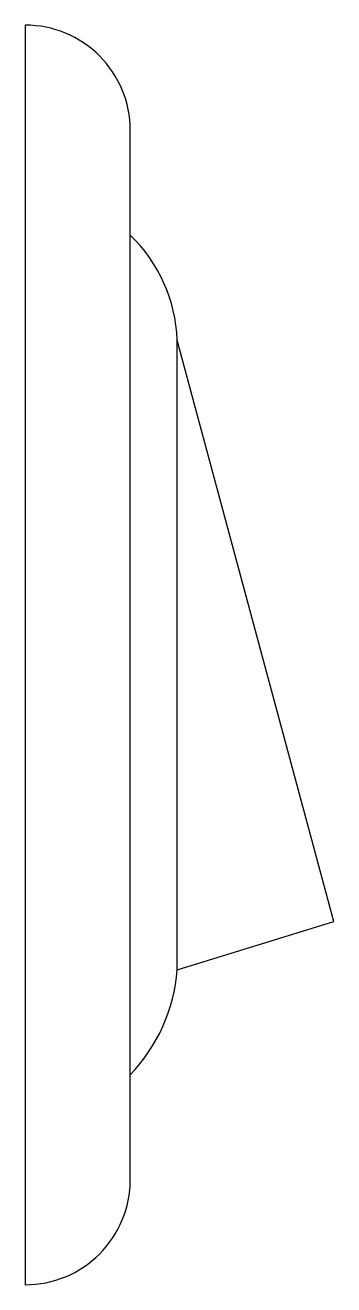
# Model space of a CAD drawing. Header units: millimetres. Extents: x -2993.677 to -2993.647, y 2920.739 to 2920.859.
import ezdxf

# ---------------------------------------------------------------- set-up
doc = ezdxf.new("R2010")
doc.units = ezdxf.units.MM
doc.header["$LTSCALE"] = 10
doc.layers.add('banheiro_acessórios', color=2, linetype='Continuous')

msp = doc.modelspace()

# ---------------------------------------------------------------- linework, layer by layer
at = {"layer": 'banheiro_acessórios'}
for p, q in [((-2993.67655, 2920.85873), (-2993.67655, 2920.73873)), ((-2993.64716, 2920.77334), (-2993.66207, 2920.82873)), ((-2993.66207, 2920.76873), (-2993.64716, 2920.77334))]:
    msp.add_line(p, q, dxfattribs=at)
for points in [[(-2993.67655, 2920.73873, 0.414214), (-2993.66655, 2920.74873), (-2993.66655, 2920.84873, 0.414214), (-2993.67655, 2920.85873)], [(-2993.66655, 2920.75873, 0.172637), (-2993.66207, 2920.76873), (-2993.66207, 2920.82873, 0.193381), (-2993.66655, 2920.83873)]]:
    msp.add_lwpolyline(points, format="xyb", dxfattribs=at)

doc.saveas('drawing.dxf')
